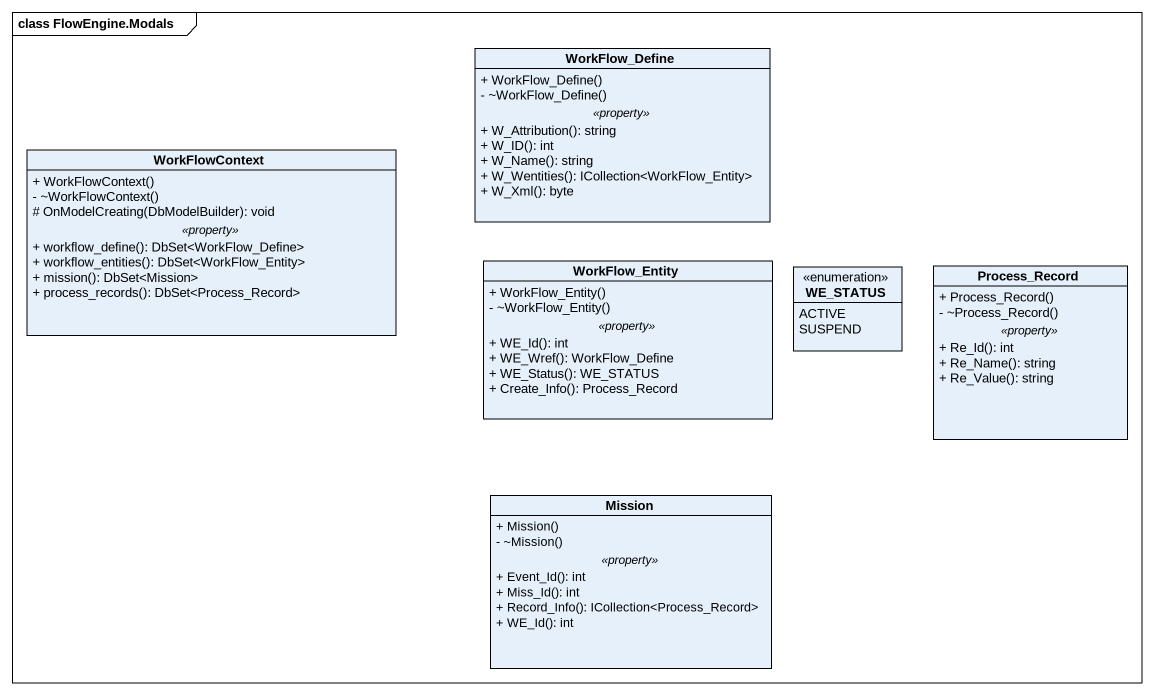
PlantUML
@startuml
mainframe class FlowEngine.Modals
hide circle
hide empty members
skinparam classAttributeIconSize 0
class WorkFlow_Define {
  + WorkFlow_Define()
  - ~WorkFlow_Define()
  .. <<property>> ..
  + W_Attribution(): string
  + W_ID(): int
  + W_Name(): string
  + W_Wentities(): ICollection<WorkFlow_Entity>
  + W_Xml(): byte
}
class WorkFlowContext {
  + WorkFlowContext()
  - ~WorkFlowContext()
  # OnModelCreating(DbModelBuilder): void
  .. <<property>> ..
  + workflow_define(): DbSet<WorkFlow_Define>
  + workflow_entities(): DbSet<WorkFlow_Entity>
  + mission(): DbSet<Mission>
  + process_records(): DbSet<Process_Record>
}
class WorkFlow_Entity {
  + WorkFlow_Entity()
  - ~WorkFlow_Entity()
  .. <<property>> ..
  + WE_Id(): int
  + WE_Wref(): WorkFlow_Define
  + WE_Status(): WE_STATUS
  + Create_Info(): Process_Record
}
enum WE_STATUS {
  ACTIVE
  SUSPEND
}
class Process_Record {
  + Process_Record()
  - ~Process_Record()
  .. <<property>> ..
  + Re_Id(): int
  + Re_Name(): string
  + Re_Value(): string
}
class Mission {
  + Mission()
  - ~Mission()
  .. <<property>> ..
  + Event_Id(): int
  + Miss_Id(): int
  + Record_Info(): ICollection<Process_Record>
  + WE_Id(): int
}
@enduml
